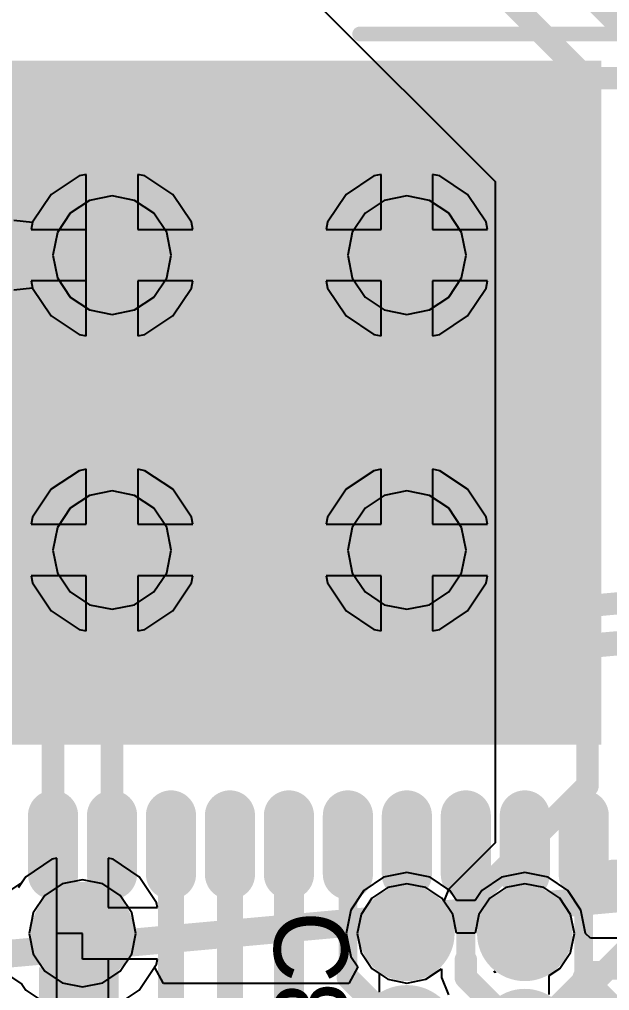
# Model space of a CAD drawing. Header units: millimetres. Extents: x 6 to 417, y 41 to 311.
# Drawn here: x 102.77 to 106.78, y 93.51 to 100.1 of the extents above; entities that cross this region are included whole.
import ezdxf

# ---------------------------------------------------------------- set-up
doc = ezdxf.new("R2010")
doc.units = ezdxf.units.MM
for name, color, linetype in [('BottomLayer', 5, 'Continuous'), ('BottomOverlay', 54, 'Continuous'), ('BottomPaste', 16, 'Continuous'), ('BottomSolder', 6, 'Continuous'), ('DrillDrawing', 1, 'Continuous'), ('KeepOutLayer', 6, 'Continuous'), ('Mechanical15', 56, 'Continuous'), ('Mechanical2', 216, 'Continuous'), ('Mechanical4', 56, 'Continuous'), ('MidLayer1', 16, 'Continuous'), ('MidLayer2', 76, 'Continuous'), ('MultiLayer', 9, 'Continuous'), ('TopLayer', 1, 'Continuous'), ('TopOverlay', 2, 'Continuous'), ('TopSolder', 216, 'Continuous')]:
    doc.layers.add(name, color=color, linetype=linetype)

msp = doc.modelspace()

# ---------------------------------------------------------------- linework, layer by layer
at = {"layer": 'BottomLayer'}
for points, const_width in [([(106.33772992, 99.35799279999999), (106.67972822, 99.69999109999999)], 0.1524), ([(106.67972822, 99.69999109999999), (108.02499096, 99.69999109999999)], 0.1524), ([(102.99998196, 94.09999468), (102.99998196, 95.29999228)], 0.1524), ([(103.39998116, 94.0999896), (103.39998116, 95.29999228)], 0.1524), ([(102.99998958, 94.29999681999999), (102.99998958, 94.69999602)], 0.1999996), ([(103.39998878, 94.29999681999999), (103.39998878, 94.69999602)], 0.1999996), ([(103.79998798, 94.29999681999999), (103.79998798, 94.69999602)], 0.1999996), ([(104.19998718, 94.29999681999999), (104.19998718, 94.69999602)], 0.1999996), ([(104.59998638, 94.29999681999999), (104.59998638, 94.69999602)], 0.1999996), ([(104.99998558, 94.29999681999999), (104.99998558, 94.69999602)], 0.1999996), ([(105.39998478, 94.29999681999999), (105.39998478, 94.69999602)], 0.1999996), ([(105.79998398, 94.29999681999999), (105.79998398, 94.69999602)], 0.1999996), ([(106.19998318, 94.29999681999999), (106.19998318, 94.69999602)], 0.1999996), ([(106.59998238, 94.29999681999999), (106.59998238, 94.69999602)], 0.1999996), ([(104.59997876, 94.09998705999999), (104.59997876, 94.49999896)], 0.2032), ([(104.99998558, 93.59999567999999), (104.99998558, 94.49999641999999)], 0.127), ([(105.39998478, 93.89998999999999), (105.39998478, 94.49999641999999)], 0.127), ([(105.79998398, 93.59999567999999), (105.79998398, 94.49999641999999)], 0.127), ([(106.19998318, 93.89999762), (106.19998318, 94.49999641999999)], 0.127), ([(106.59998238, 93.59999567999999), (106.59998238, 94.49999641999999)], 0.127), ([(103.79997528, 92.70000001999999), (103.79997528, 94.29999936)], 0.1778), ([(104.19997448, 92.70000001999999), (104.19997448, 94.29999936)], 0.1778), ([(104.59997876, 94.09998705999999), (104.59998384, 94.09998198)], 0.2032), ([(104.59998384, 92.79999473999999), (104.59998384, 94.09998198)], 0.2032), ([(102.99998196, 94.09999468), (103.1999841, 93.89999254)], 0.1524), ([(103.1999841, 93.89999254), (103.39998116, 94.0999896)], 0.1524), ([(103.1999841, 93.47499212), (103.1999841, 93.89999254)], 0.1999996), ([(104.99998558, 93.59999567999999), (105.39998224, 93.19999901999999)], 0.1524), ([(105.79998398, 93.59999567999999), (106.19998064, 93.19999901999999)], 0.1524), ([(106.59998238, 93.59999567999999), (106.99997904, 93.19999901999999)], 0.1524)]:
    msp.add_lwpolyline(points, dxfattribs=dict(at, const_width=const_width))
for points, const_width in [([(106.64162822, 99.69999109999999, 1), (106.71782822, 99.69999109999999, 1)], 0.07619999999999999), ([(106.64162822, 99.69999109999999, 1), (106.71782822, 99.69999109999999, 1)], 0.07619999999999999), ([(106.29962992, 99.35799279999999, 1), (106.37582992, 99.35799279999999, 1)], 0.07619999999999999), ([(103.24123878, 98.49999095999999, 1), (103.55873878, 98.49999095999999, 1)], 0.3175), ([(105.24123986, 98.49999095999999, 1), (105.55873986, 98.49999095999999, 1)], 0.3175), ([(103.24123878, 96.49998988, 1), (103.55873878, 96.49998988, 1)], 0.3175), ([(105.24123986, 96.49998988, 1), (105.55873986, 96.49998988, 1)], 0.3175), ([(102.96188196, 95.29999228, 1), (103.03808196, 95.29999228, 1)], 0.07619999999999999), ([(103.36188116, 95.29999228, 1), (103.43808116, 95.29999228, 1)], 0.07619999999999999), ([(102.94998968, 94.69999602, 1), (103.04998948, 94.69999602, 1)], 0.0999998), ([(103.34998888, 94.69999602, 1), (103.44998868, 94.69999602, 1)], 0.0999998), ([(103.74998808, 94.69999602, 1), (103.84998788, 94.69999602, 1)], 0.0999998), ([(104.14998728, 94.69999602, 1), (104.24998708, 94.69999602, 1)], 0.0999998), ([(104.54998648, 94.69999602, 1), (104.64998628, 94.69999602, 1)], 0.0999998), ([(104.94998568, 94.69999602, 1), (105.04998548, 94.69999602, 1)], 0.0999998), ([(105.34998488, 94.69999602, 1), (105.44998468, 94.69999602, 1)], 0.0999998), ([(105.74998408, 94.69999602, 1), (105.84998388, 94.69999602, 1)], 0.0999998), ([(106.14998328, 94.69999602, 1), (106.24998308, 94.69999602, 1)], 0.0999998), ([(106.54998248, 94.69999602, 1), (106.64998228, 94.69999602, 1)], 0.0999998), ([(104.54917876, 94.49999896, 1), (104.65077876, 94.49999896, 1)], 0.1016), ([(104.96823558, 94.49999641999999, 1), (105.03173558, 94.49999641999999, 1)], 0.0635), ([(105.36823478, 94.49999641999999, 1), (105.43173478, 94.49999641999999, 1)], 0.0635), ([(105.76823398, 94.49999641999999, 1), (105.83173398, 94.49999641999999, 1)], 0.0635), ([(106.16823318, 94.49999641999999, 1), (106.23173318, 94.49999641999999, 1)], 0.0635), ([(106.56823238, 94.49999641999999, 1), (106.63173238, 94.49999641999999, 1)], 0.0635), ([(102.94998968, 94.29999681999999, 1), (103.04998948, 94.29999681999999, 1)], 0.0999998), ([(103.34998888, 94.29999681999999, 1), (103.44998868, 94.29999681999999, 1)], 0.0999998), ([(103.74998808, 94.29999681999999, 1), (103.84998788, 94.29999681999999, 1)], 0.0999998), ([(103.75552528, 94.29999936, 1), (103.84442528, 94.29999936, 1)], 0.08889999999999999), ([(104.14998728, 94.29999681999999, 1), (104.24998708, 94.29999681999999, 1)], 0.0999998), ([(104.15552448, 94.29999936, 1), (104.24442448, 94.29999936, 1)], 0.08889999999999999), ([(104.54998648, 94.29999681999999, 1), (104.64998628, 94.29999681999999, 1)], 0.0999998), ([(104.94998568, 94.29999681999999, 1), (105.04998548, 94.29999681999999, 1)], 0.0999998), ([(105.34998488, 94.29999681999999, 1), (105.44998468, 94.29999681999999, 1)], 0.0999998), ([(105.74998408, 94.29999681999999, 1), (105.84998388, 94.29999681999999, 1)], 0.0999998), ([(106.14998328, 94.29999681999999, 1), (106.24998308, 94.29999681999999, 1)], 0.0999998), ([(106.54998248, 94.29999681999999, 1), (106.64998228, 94.29999681999999, 1)], 0.0999998), ([(104.54917876, 94.09998705999999, 1), (104.65077876, 94.09998705999999, 1)], 0.1016), ([(104.54917876, 94.09998705999999, 1), (104.65077876, 94.09998705999999, 1)], 0.1016), ([(104.54918384, 94.09998198, 1), (104.65078384, 94.09998198, 1)], 0.1016), ([(104.54918384, 94.09998198, 1), (104.65078384, 94.09998198, 1)], 0.1016), ([(103.0602841, 93.89999254, 1), (103.3396841, 93.89999254, 1)], 0.2794), ([(102.96188196, 94.09999468, 1), (103.03808196, 94.09999468, 1)], 0.07619999999999999), ([(102.96188196, 94.09999468, 1), (103.03808196, 94.09999468, 1)], 0.07619999999999999), ([(103.36188116, 94.0999896, 1), (103.43808116, 94.0999896, 1)], 0.07619999999999999), ([(103.36188116, 94.0999896, 1), (103.43808116, 94.0999896, 1)], 0.07619999999999999), ([(105.27297716, 93.89999254, 1), (105.52697716, 93.89999254, 1)], 0.254), ([(106.07298318, 93.89998999999999, 1), (106.32698318, 93.89998999999999, 1)], 0.254), ([(103.1499842, 93.89999254, 1), (103.249984, 93.89999254, 1)], 0.0999998), ([(103.1618841, 93.89999254, 1), (103.2380841, 93.89999254, 1)], 0.07619999999999999), ([(103.1618841, 93.89999254, 1), (103.2380841, 93.89999254, 1)], 0.07619999999999999), ([(105.36823478, 93.89998999999999, 1), (105.43173478, 93.89998999999999, 1)], 0.0635), ([(106.16823318, 93.89999762, 1), (106.23173318, 93.89999762, 1)], 0.0635), ([(104.96188558, 93.59999567999999, 1), (105.03808558, 93.59999567999999, 1)], 0.07619999999999999), ([(105.76188398, 93.59999567999999, 1), (105.83808398, 93.59999567999999, 1)], 0.07619999999999999), ([(106.56188238, 93.59999567999999, 1), (106.63808238, 93.59999567999999, 1)], 0.07619999999999999), ([(104.96823558, 93.59999567999999, 1), (105.03173558, 93.59999567999999, 1)], 0.0635), ([(105.76823398, 93.59999567999999, 1), (105.83173398, 93.59999567999999, 1)], 0.0635), ([(106.56823238, 93.59999567999999, 1), (106.63173238, 93.59999567999999, 1)], 0.0635), ([(103.1499842, 93.47499212, 1), (103.249984, 93.47499212, 1)], 0.0999998)]:
    msp.add_lwpolyline(points, format="xyb", close=True, dxfattribs=dict(at, const_width=const_width))
for points in [[(102.1499989, 99.74999862), (102.1499989, 95.24999745999999), (106.65000006, 99.74999862), (106.65000006, 95.24999745999999)], [(103.37498502, 93.59999314), (102.97498582, 93.59999314), (103.37498502, 92.99999434), (102.97498582, 92.99999434)]]:
    msp.add_solid(points, dxfattribs=at)
at = {"layer": 'BottomOverlay', "const_width": 0.1999996}
msp.add_lwpolyline([(106.79998198, 94.29999681999999), (107.59998292, 94.29999681999999)], dxfattribs=at)
at = {"layer": 'BottomOverlay', "const_width": 0.0999998}
msp.add_lwpolyline([(106.74998208, 94.29999681999999, 1), (106.84998188, 94.29999681999999, 1)], format="xyb", close=True, dxfattribs=at)
at = {"layer": 'BottomPaste'}
for points, const_width in [([(103.64998828, 98.49999095999999, 1), (103.14998928, 98.49999095999999, 1)], 0.499999), ([(105.64998936, 98.49999095999999, 1), (105.14999036, 98.49999095999999, 1)], 0.499999), ([(103.0249908, 98.49999095999999, 1), (103.27498776, 98.49999095999999, 1)], 0.2499995), ([(103.5249898, 98.49999095999999, 1), (103.77498676, 98.49999095999999, 1)], 0.2499995), ([(105.02499188, 98.49999095999999, 1), (105.27498884, 98.49999095999999, 1)], 0.2499995), ([(105.52499088, 98.49999095999999, 1), (105.77498784, 98.49999095999999, 1)], 0.2499995), ([(103.64998828, 96.49998988, 1), (103.14998928, 96.49998988, 1)], 0.499999), ([(105.64998936, 96.49998988, 1), (105.14999036, 96.49998988, 1)], 0.499999), ([(103.0249908, 96.49998988, 1), (103.27498776, 96.49998988, 1)], 0.2499995), ([(103.5249898, 96.49998988, 1), (103.77498676, 96.49998988, 1)], 0.2499995), ([(105.02499188, 96.49998988, 1), (105.27498884, 96.49998988, 1)], 0.2499995), ([(105.52499088, 96.49998988, 1), (105.77498784, 96.49998988, 1)], 0.2499995), ([(102.9749909, 94.69999602, 1), (103.02498826, 94.69999602, 1)], 0.0499999), ([(103.3749901, 94.69999602, 1), (103.42498746, 94.69999602, 1)], 0.0499999), ([(103.7749893, 94.69999602, 1), (103.82498666, 94.69999602, 1)], 0.0499999), ([(104.1749885, 94.69999602, 1), (104.22498586, 94.69999602, 1)], 0.0499999), ([(104.5749877, 94.69999602, 1), (104.62498506, 94.69999602, 1)], 0.0499999), ([(104.9749869, 94.69999602, 1), (105.02498426, 94.69999602, 1)], 0.0499999), ([(105.3749861, 94.69999602, 1), (105.42498346, 94.69999602, 1)], 0.0499999), ([(105.7749853, 94.69999602, 1), (105.82498266, 94.69999602, 1)], 0.0499999), ([(106.1749845, 94.69999602, 1), (106.22498186, 94.69999602, 1)], 0.0499999), ([(106.5749837, 94.69999602, 1), (106.62498106, 94.69999602, 1)], 0.0499999), ([(102.9749909, 94.29999681999999, 1), (103.02498826, 94.29999681999999, 1)], 0.0499999), ([(103.3749901, 94.29999681999999, 1), (103.42498746, 94.29999681999999, 1)], 0.0499999), ([(103.7749893, 94.29999681999999, 1), (103.82498666, 94.29999681999999, 1)], 0.0499999), ([(104.1749885, 94.29999681999999, 1), (104.22498586, 94.29999681999999, 1)], 0.0499999), ([(104.5749877, 94.29999681999999, 1), (104.62498506, 94.29999681999999, 1)], 0.0499999), ([(104.9749869, 94.29999681999999, 1), (105.02498426, 94.29999681999999, 1)], 0.0499999), ([(105.3749861, 94.29999681999999, 1), (105.42498346, 94.29999681999999, 1)], 0.0499999), ([(105.7749853, 94.29999681999999, 1), (105.82498266, 94.29999681999999, 1)], 0.0499999), ([(106.1749845, 94.29999681999999, 1), (106.22498186, 94.29999681999999, 1)], 0.0499999), ([(106.5749837, 94.29999681999999, 1), (106.62498106, 94.29999681999999, 1)], 0.0499999)]:
    msp.add_lwpolyline(points, format="xyb", close=True, dxfattribs=dict(at, const_width=const_width))
at = {"layer": 'BottomPaste', "const_width": 0.0999998}
for points in [[(102.99998958, 94.29999681999999), (102.99998958, 94.69999602)], [(103.39998878, 94.29999681999999), (103.39998878, 94.69999602)], [(103.79998798, 94.29999681999999), (103.79998798, 94.69999602)], [(104.19998718, 94.29999681999999), (104.19998718, 94.69999602)], [(104.59998638, 94.29999681999999), (104.59998638, 94.69999602)], [(104.99998558, 94.29999681999999), (104.99998558, 94.69999602)], [(105.39998478, 94.29999681999999), (105.39998478, 94.69999602)], [(105.79998398, 94.29999681999999), (105.79998398, 94.69999602)], [(106.19998318, 94.29999681999999), (106.19998318, 94.69999602)], [(106.59998238, 94.29999681999999), (106.59998238, 94.69999602)]]:
    msp.add_lwpolyline(points, dxfattribs=at)
at = {"layer": 'BottomPaste'}
for points in [[(102.1999988, 99.69999872), (102.1999988, 95.29999735999999), (106.60000016, 99.69999872), (106.60000016, 95.29999735999999)], [(103.32498512, 93.54999323999999), (103.02498572, 93.54999323999999), (103.32498512, 93.04999423999999), (103.02498572, 93.04999423999999)]]:
    msp.add_solid(points, dxfattribs=at)
at = {"layer": 'BottomSolder'}
for points, const_width in [([(103.20624012, 98.49999095999999, 1), (103.59373744, 98.49999095999999, 1)], 0.38749986), ([(105.2062412, 98.49999095999999, 1), (105.59373852, 98.49999095999999, 1)], 0.38749986), ([(103.20624012, 96.49998988, 1), (103.59373744, 96.49998988, 1)], 0.38749986), ([(105.2062412, 96.49998988, 1), (105.59373852, 96.49998988, 1)], 0.38749986), ([(102.91499102, 94.69999602, 1), (103.08498814, 94.69999602, 1)], 0.16999966), ([(103.31499022, 94.69999602, 1), (103.48498734, 94.69999602, 1)], 0.16999966), ([(103.71498942, 94.69999602, 1), (103.88498654, 94.69999602, 1)], 0.16999966), ([(104.11498862, 94.69999602, 1), (104.28498574, 94.69999602, 1)], 0.16999966), ([(104.51498782, 94.69999602, 1), (104.68498494, 94.69999602, 1)], 0.16999966), ([(104.91498702, 94.69999602, 1), (105.08498414, 94.69999602, 1)], 0.16999966), ([(105.31498622, 94.69999602, 1), (105.48498334, 94.69999602, 1)], 0.16999966), ([(105.71498542, 94.69999602, 1), (105.88498254, 94.69999602, 1)], 0.16999966), ([(106.11498462, 94.69999602, 1), (106.28498174, 94.69999602, 1)], 0.16999966), ([(106.51498382, 94.69999602, 1), (106.68498094, 94.69999602, 1)], 0.16999966), ([(102.91499102, 94.29999681999999, 1), (103.08498814, 94.29999681999999, 1)], 0.16999966), ([(103.31499022, 94.29999681999999, 1), (103.48498734, 94.29999681999999, 1)], 0.16999966), ([(103.71498942, 94.29999681999999, 1), (103.88498654, 94.29999681999999, 1)], 0.16999966), ([(104.11498862, 94.29999681999999, 1), (104.28498574, 94.29999681999999, 1)], 0.16999966), ([(104.51498782, 94.29999681999999, 1), (104.68498494, 94.29999681999999, 1)], 0.16999966), ([(104.91498702, 94.29999681999999, 1), (105.08498414, 94.29999681999999, 1)], 0.16999966), ([(105.31498622, 94.29999681999999, 1), (105.48498334, 94.29999681999999, 1)], 0.16999966), ([(105.71498542, 94.29999681999999, 1), (105.88498254, 94.29999681999999, 1)], 0.16999966), ([(106.11498462, 94.29999681999999, 1), (106.28498174, 94.29999681999999, 1)], 0.16999966), ([(106.51498382, 94.29999681999999, 1), (106.68498094, 94.29999681999999, 1)], 0.16999966), ([(103.02528544, 93.89999254, 1), (103.37468276, 93.89999254, 1)], 0.34939986), ([(105.2379785, 93.89999254, 1), (105.56197582, 93.89999254, 1)], 0.32399986), ([(106.03798452, 93.89998999999999, 1), (106.36198184, 93.89998999999999, 1)], 0.32399986), ([(105.22528358, 93.19999901999999, 1), (105.5746809, 93.19999901999999, 1)], 0.34939986), ([(106.03798198, 93.19999901999999, 1), (106.3619793, 93.19999901999999, 1)], 0.32399986), ([(106.83798038, 93.19999901999999, 1), (107.1619777, 93.19999901999999, 1)], 0.32399986)]:
    msp.add_lwpolyline(points, format="xyb", close=True, dxfattribs=dict(at, const_width=const_width))
at = {"layer": 'BottomSolder', "const_width": 0.33999932}
for points in [[(102.99998958, 94.29999681999999), (102.99998958, 94.69999602)], [(103.39998878, 94.29999681999999), (103.39998878, 94.69999602)], [(103.79998798, 94.29999681999999), (103.79998798, 94.69999602)], [(104.19998718, 94.29999681999999), (104.19998718, 94.69999602)], [(104.59998638, 94.29999681999999), (104.59998638, 94.69999602)], [(104.99998558, 94.29999681999999), (104.99998558, 94.69999602)], [(105.39998478, 94.29999681999999), (105.39998478, 94.69999602)], [(105.79998398, 94.29999681999999), (105.79998398, 94.69999602)], [(106.19998318, 94.29999681999999), (106.19998318, 94.69999602)], [(106.59998238, 94.29999681999999), (106.59998238, 94.69999602)]]:
    msp.add_lwpolyline(points, dxfattribs=at)
at = {"layer": 'BottomSolder'}
for points in [[(102.07999904, 99.81999848), (102.07999904, 95.1799976), (106.71999992, 99.81999848), (106.71999992, 95.1799976)], [(103.44498488, 93.66999299999999), (102.90498596, 93.66999299999999), (103.44498488, 92.92999447999999), (102.90498596, 92.92999447999999)]]:
    msp.add_solid(points, dxfattribs=at)
at = {"layer": 'DrillDrawing', "const_width": 0.0999998}
for points in [[(119.98573666, 98.99999758, -39.99635117031188), (119.98573666, 101.00000374)], [(119.98186824, 99.00000012, -39.98872022724051), (119.98186824, 101.0000012)]]:
    msp.add_lwpolyline(points, format="xyb", dxfattribs=at)
at = {"layer": 'DrillDrawing', "const_width": 0.1524}
for points in [[(103.1237841, 93.89999254, 1), (103.2761841, 93.89999254, 1)], [(105.32377716, 93.89999254, 1), (105.47617716, 93.89999254, 1)], [(106.12378318, 93.89998999999999, 1), (106.27618318, 93.89998999999999, 1)]]:
    msp.add_lwpolyline(points, format="xyb", close=True, dxfattribs=at)
at = {"layer": 'KeepOutLayer', "const_width": 0.0999998}
msp.add_lwpolyline([(119.98573666, 98.99999758, -39.99635117031188), (119.98573666, 101.00000374)], format="xyb", dxfattribs=at)
at = {"layer": 'Mechanical15', "const_width": 0.0999998}
for points in [[(104.39998932, 96.99999142), (104.39998932, 97.99998941999999)], [(103.89999032, 97.49999041999999), (104.89998832, 97.49999041999999)]]:
    msp.add_lwpolyline(points, dxfattribs=at)
at = {"layer": 'Mechanical15', "const_width": 0.0499999}
for points in [[(104.37499064, 97.99998941999999, 1), (104.424988, 97.99998941999999, 1)], [(103.87499164, 97.49999041999999, 1), (103.924989, 97.49999041999999, 1)], [(104.87498964, 97.49999041999999, 1), (104.924987, 97.49999041999999, 1)], [(104.37499064, 96.99999142, 1), (104.424988, 96.99999142, 1)]]:
    msp.add_lwpolyline(points, format="xyb", close=True, dxfattribs=at)
at = {"layer": 'Mechanical2', "const_width": 0.0999998}
msp.add_lwpolyline([(105.0800032, 100.00000066), (122.54687708, 100.00000066)], dxfattribs=at)
at = {"layer": 'Mechanical2', "const_width": 0.0499999}
msp.add_lwpolyline([(105.05500452, 100.00000066, 1), (105.10500188, 100.00000066, 1)], format="xyb", close=True, dxfattribs=at)
at = {"layer": 'Mechanical4', "const_width": 0.0999998}
for points in [[(92.93858476, 94.83676994), (107.8756669, 96.2092945)], [(92.76026406, 94.62308736), (108.09729206, 96.01508609999999)], [(92.70178055999999, 94.55292748), (108.1674494, 95.95660514)], [(91.74377638, 92.81189463999999), (109.39396714, 94.41383708)], [(91.69751536, 92.71918717999999), (109.46839422, 94.3320821)]]:
    msp.add_lwpolyline(points, dxfattribs=at)
at = {"layer": 'MidLayer1'}
for p, q in [((103.17699964, 99.03833125999999), (102.98796014, 98.9120196)), ((103.2249904, 99.04787658), (103.17699964, 99.03833125999999)), ((103.2249904, 98.67498934), (103.2249904, 99.04787658)), ((103.62297792, 99.03833125999999), (103.57498716, 99.04787658)), ((103.57498716, 99.04787658), (103.57498716, 98.67498934)), ((103.81201742, 98.9120196), (103.62297792, 99.03833125999999)), ((105.17700072, 99.03833125999999), (104.98796122, 98.9120196)), ((105.22499148, 99.04787658), (105.17700072, 99.03833125999999)), ((105.22499148, 98.67498934), (105.22499148, 99.04787658)), ((105.622979, 99.03833125999999), (105.57498824, 99.04787658)), ((105.57498824, 99.04787658), (105.57498824, 98.67498934)), ((105.8120185, 98.9120196), (105.622979, 99.03833125999999)), ((102.98796014, 98.9120196), (102.86164848, 98.7229801)), ((103.93832908, 98.7229801), (103.81201742, 98.9120196)), ((104.98796122, 98.9120196), (104.86164956, 98.7229801)), ((105.93833016, 98.7229801), (105.8120185, 98.9120196)), ((102.86164848, 98.7229801), (102.85210316, 98.67498934)), ((102.85210316, 98.67498934), (103.2249904, 98.67498934)), ((103.57498716, 98.67498934), (103.9478744, 98.67498934)), ((103.9478744, 98.67498934), (103.93832908, 98.7229801)), ((104.86164956, 98.7229801), (104.85210424, 98.67498934)), ((104.85210424, 98.67498934), (105.22499148, 98.67498934)), ((105.57498824, 98.67498934), (105.94787548, 98.67498934)), ((105.94787548, 98.67498934), (105.93833016, 98.7229801)), ((103.2249904, 98.32499258), (102.85210316, 98.32499258)), ((102.85210316, 98.32499258), (102.86164848, 98.27700182)), ((102.86164848, 98.27700182), (102.98796014, 98.08796231999999)), ((103.2249904, 97.95210533999999), (103.2249904, 98.32499258)), ((103.9478744, 98.32499258), (103.57498716, 98.32499258)), ((103.57498716, 98.32499258), (103.57498716, 97.95210533999999)), ((103.81201742, 98.08796231999999), (103.93832908, 98.27700182)), ((103.93832908, 98.27700182), (103.9478744, 98.32499258)), ((105.22499148, 98.32499258), (104.85210424, 98.32499258)), ((104.85210424, 98.32499258), (104.86164956, 98.27700182)), ((104.86164956, 98.27700182), (104.98796122, 98.08796231999999)), ((105.22499148, 97.95210533999999), (105.22499148, 98.32499258)), ((105.94787548, 98.32499258), (105.57498824, 98.32499258)), ((105.57498824, 98.32499258), (105.57498824, 97.95210533999999)), ((105.8120185, 98.08796231999999), (105.93833016, 98.27700182)), ((105.93833016, 98.27700182), (105.94787548, 98.32499258)), ((102.98796014, 98.08796231999999), (103.17699964, 97.96165065999999)), ((103.62297792, 97.96165065999999), (103.81201742, 98.08796231999999)), ((104.98796122, 98.08796231999999), (105.17700072, 97.96165065999999)), ((105.622979, 97.96165065999999), (105.8120185, 98.08796231999999)), ((103.17699964, 97.96165065999999), (103.2249904, 97.95210533999999)), ((103.57498716, 97.95210533999999), (103.62297792, 97.96165065999999)), ((105.17700072, 97.96165065999999), (105.22499148, 97.95210533999999)), ((105.57498824, 97.95210533999999), (105.622979, 97.96165065999999)), ((103.17699964, 97.03833017999999), (102.98796014, 96.91201851999999)), ((103.2249904, 97.04787549999999), (103.17699964, 97.03833017999999)), ((103.2249904, 96.67498825999999), (103.2249904, 97.04787549999999)), ((103.62297792, 97.03833017999999), (103.57498716, 97.04787549999999)), ((103.57498716, 97.04787549999999), (103.57498716, 96.67498825999999)), ((103.81201742, 96.91201851999999), (103.62297792, 97.03833017999999)), ((105.17700072, 97.03833017999999), (104.98796122, 96.91201851999999)), ((105.22499148, 97.04787549999999), (105.17700072, 97.03833017999999)), ((105.22499148, 96.67498825999999), (105.22499148, 97.04787549999999)), ((105.622979, 97.03833017999999), (105.57498824, 97.04787549999999)), ((105.57498824, 97.04787549999999), (105.57498824, 96.67498825999999)), ((105.8120185, 96.91201851999999), (105.622979, 97.03833017999999)), ((102.98796014, 96.91201851999999), (102.86164848, 96.72297902)), ((103.93832908, 96.72297902), (103.81201742, 96.91201851999999)), ((104.98796122, 96.91201851999999), (104.86164956, 96.72297902)), ((105.93833016, 96.72297902), (105.8120185, 96.91201851999999)), ((102.86164848, 96.72297902), (102.85210316, 96.67498825999999)), ((103.9478744, 96.67498825999999), (103.93832908, 96.72297902)), ((104.86164956, 96.72297902), (104.85210424, 96.67498825999999)), ((105.94787548, 96.67498825999999), (105.93833016, 96.72297902)), ((102.85210316, 96.67498825999999), (103.2249904, 96.67498825999999)), ((103.57498716, 96.67498825999999), (103.9478744, 96.67498825999999)), ((104.85210424, 96.67498825999999), (105.22499148, 96.67498825999999)), ((105.57498824, 96.67498825999999), (105.94787548, 96.67498825999999)), ((103.2249904, 96.3249915), (102.85210316, 96.3249915)), ((102.85210316, 96.3249915), (102.86164848, 96.27700073999999)), ((103.2249904, 95.95210426), (103.2249904, 96.3249915)), ((103.9478744, 96.3249915), (103.57498716, 96.3249915)), ((103.57498716, 96.3249915), (103.57498716, 95.95210426)), ((103.93832908, 96.27700073999999), (103.9478744, 96.3249915)), ((105.22499148, 96.3249915), (104.85210424, 96.3249915)), ((104.85210424, 96.3249915), (104.86164956, 96.27700073999999)), ((105.22499148, 95.95210426), (105.22499148, 96.3249915)), ((105.94787548, 96.3249915), (105.57498824, 96.3249915)), ((105.57498824, 96.3249915), (105.57498824, 95.95210426)), ((105.93833016, 96.27700073999999), (105.94787548, 96.3249915)), ((102.86164848, 96.27700073999999), (102.98796014, 96.08796124)), ((103.81201742, 96.08796124), (103.93832908, 96.27700073999999)), ((104.86164956, 96.27700073999999), (104.98796122, 96.08796124)), ((105.8120185, 96.08796124), (105.93833016, 96.27700073999999)), ((102.98796014, 96.08796124), (103.17699964, 95.96164958)), ((103.62297792, 95.96164958), (103.81201742, 96.08796124)), ((104.98796122, 96.08796124), (105.17700072, 95.96164958)), ((105.622979, 95.96164958), (105.8120185, 96.08796124)), ((103.17699964, 95.96164958), (103.2249904, 95.95210426)), ((103.57498716, 95.95210426), (103.62297792, 95.96164958)), ((105.17700072, 95.96164958), (105.22499148, 95.95210426)), ((105.57498824, 95.95210426), (105.622979, 95.96164958)), ((102.99186158, 94.40244518), (102.81542556, 94.28455108)), ((103.02498572, 94.40903394), (102.99186158, 94.40244518)), ((103.02498572, 93.89999254), (103.02498572, 94.40903394)), ((103.40810662, 94.40244518), (103.37498248, 94.40903394)), ((103.37498248, 94.40903394), (103.37498248, 94.07499091999999)), ((103.58454264, 94.28455108), (103.40810662, 94.40244518)), ((102.81542556, 94.28455108), (102.7889867, 94.24498296)), ((103.70243674, 94.10811505999999), (103.58454264, 94.28455108)), ((102.7889867, 94.24498296), (102.65635552, 94.15636744)), ((105.2711382, 94.21103332), (105.16191566, 94.13805404)), ((105.39997716, 94.23666191999999), (105.2711382, 94.21103332)), ((105.52881612, 94.21103332), (105.39997716, 94.23666191999999)), ((105.63803866, 94.13805404), (105.52881612, 94.21103332)), ((106.07114422, 94.21103078), (105.96192168, 94.13805149999999)), ((106.19998318, 94.23665937999999), (106.07114422, 94.21103078)), ((106.32882214, 94.21103078), (106.19998318, 94.23665937999999)), ((106.43804468, 94.13805149999999), (106.32882214, 94.21103078)), ((105.16191566, 94.13805404), (105.08893638, 94.0288315)), ((105.71101794, 94.0288315), (105.63803866, 94.13805404)), ((105.96192168, 94.13805149999999), (105.8889424, 94.02882896)), ((106.51102396, 94.02882896), (106.43804468, 94.13805149999999)), ((103.37498248, 94.07499091999999), (103.7090255, 94.07499091999999)), ((103.7090255, 94.07499091999999), (103.70243674, 94.10811505999999)), ((105.08893638, 94.0288315), (105.06330778, 93.89999254)), ((105.7364789, 93.90083073999999), (105.71101794, 94.0288315)), ((105.8889424, 94.02882896), (105.86348144, 93.90083073999999)), ((106.53665256, 93.89998999999999), (106.51102396, 94.02882896)), ((103.02498572, 93.39095114), (103.02498572, 93.89999254)), ((105.06330778, 93.89999254), (105.08893638, 93.77115357999999)), ((105.86348144, 93.90083073999999), (105.7364789, 93.90083073999999)), ((106.51102396, 93.77115103999999), (106.53665256, 93.89998999999999)), ((105.08893638, 93.77115357999999), (105.16191566, 93.66193104)), ((106.43804468, 93.66192849999999), (106.51102396, 93.77115103999999)), ((103.7090255, 93.72499416), (103.37498248, 93.72499416)), ((103.37498248, 93.72499416), (103.37498248, 93.39095114)), ((103.58454264, 93.515434), (103.70243674, 93.69187002)), ((103.70243674, 93.69187002), (103.7090255, 93.72499416)), ((102.65635552, 93.64361763999999), (102.7889867, 93.55500212)), ((105.16191566, 93.66193104), (105.21154726, 93.62876879999999)), ((105.21154726, 93.62876879999999), (105.21154726, 93.50176626)), ((106.36555816, 93.61349324), (106.43804468, 93.66192849999999)), ((106.36555816, 93.48649324), (106.36555816, 93.61349324)), ((102.7889867, 93.55500212), (102.81542556, 93.515434)), ((102.81542556, 93.515434), (102.99186158, 93.3975399)), ((103.40810662, 93.3975399), (103.58454264, 93.515434))]:
    msp.add_line(p, q, dxfattribs=at)
for points, const_width in [([(103.24123878, 98.49999095999999, 1), (103.55873878, 98.49999095999999, 1)], 0.3175), ([(105.24123986, 98.49999095999999, 1), (105.55873986, 98.49999095999999, 1)], 0.3175), ([(103.24123878, 96.49998988, 1), (103.55873878, 96.49998988, 1)], 0.3175), ([(105.24123986, 96.49998988, 1), (105.55873986, 96.49998988, 1)], 0.3175), ([(103.0602841, 93.89999254, 1), (103.3396841, 93.89999254, 1)], 0.2794), ([(105.27297716, 93.89999254, 1), (105.52697716, 93.89999254, 1)], 0.254), ([(106.07298318, 93.89998999999999, 1), (106.32698318, 93.89998999999999, 1)], 0.254)]:
    msp.add_lwpolyline(points, format="xyb", close=True, dxfattribs=dict(at, const_width=const_width))
at = {"layer": 'MidLayer2'}
for p, q in [((104.49999928, 100.49999966), (105.99999882, 99.00000012)), ((105.99999882, 99.00000012), (105.99999882, 94.51339746)), ((103.24637466, 98.87084874), (103.11614632, 98.78383342)), ((103.39998878, 98.90140493999999), (103.24637466, 98.87084874)), ((103.5536029, 98.87084874), (103.39998878, 98.90140493999999)), ((103.68383124, 98.78383342), (103.5536029, 98.87084874)), ((105.24637574, 98.87084874), (105.1161474, 98.78383342)), ((105.39998986, 98.90140493999999), (105.24637574, 98.87084874)), ((105.55360398, 98.87084874), (105.39998986, 98.90140493999999)), ((105.68383232, 98.78383342), (105.55360398, 98.87084874)), ((103.11614632, 98.78383342), (103.029131, 98.65360507999999)), ((103.77084656, 98.65360507999999), (103.68383124, 98.78383342)), ((105.1161474, 98.78383342), (105.02913208, 98.65360507999999)), ((105.77084764, 98.65360507999999), (105.68383232, 98.78383342)), ((103.029131, 98.65360507999999), (102.9985748, 98.49999095999999)), ((103.80140276, 98.49999095999999), (103.77084656, 98.65360507999999)), ((105.02913208, 98.65360507999999), (104.99857588, 98.49999095999999)), ((105.80140384, 98.49999095999999), (105.77084764, 98.65360507999999)), ((102.9985748, 98.49999095999999), (103.029131, 98.34637683999999)), ((103.77084656, 98.34637683999999), (103.80140276, 98.49999095999999)), ((104.99857588, 98.49999095999999), (105.02913208, 98.34637683999999)), ((105.77084764, 98.34637683999999), (105.80140384, 98.49999095999999)), ((103.029131, 98.34637683999999), (103.11614632, 98.21614849999999)), ((103.68383124, 98.21614849999999), (103.77084656, 98.34637683999999)), ((105.02913208, 98.34637683999999), (105.1161474, 98.21614849999999)), ((105.68383232, 98.21614849999999), (105.77084764, 98.34637683999999)), ((103.11614632, 98.21614849999999), (103.24637466, 98.12913318)), ((103.5536029, 98.12913318), (103.68383124, 98.21614849999999)), ((105.1161474, 98.21614849999999), (105.24637574, 98.12913318)), ((105.55360398, 98.12913318), (105.68383232, 98.21614849999999)), ((103.24637466, 98.12913318), (103.39998878, 98.09857697999999)), ((103.39998878, 98.09857697999999), (103.5536029, 98.12913318)), ((105.24637574, 98.12913318), (105.39998986, 98.09857697999999)), ((105.39998986, 98.09857697999999), (105.55360398, 98.12913318)), ((103.39998878, 96.90140385999999), (103.24637466, 96.87084766)), ((103.5536029, 96.87084766), (103.39998878, 96.90140385999999)), ((105.39998986, 96.90140385999999), (105.24637574, 96.87084766)), ((105.55360398, 96.87084766), (105.39998986, 96.90140385999999)), ((103.24637466, 96.87084766), (103.11614632, 96.78383233999999)), ((103.68383124, 96.78383233999999), (103.5536029, 96.87084766)), ((105.24637574, 96.87084766), (105.1161474, 96.78383233999999)), ((105.68383232, 96.78383233999999), (105.55360398, 96.87084766)), ((103.11614632, 96.78383233999999), (103.029131, 96.653604)), ((103.77084656, 96.653604), (103.68383124, 96.78383233999999)), ((105.1161474, 96.78383233999999), (105.02913208, 96.653604)), ((105.77084764, 96.653604), (105.68383232, 96.78383233999999)), ((103.029131, 96.653604), (102.9985748, 96.49998988)), ((103.80140276, 96.49998988), (103.77084656, 96.653604)), ((105.02913208, 96.653604), (104.99857588, 96.49998988)), ((105.80140384, 96.49998988), (105.77084764, 96.653604)), ((102.9985748, 96.49998988), (103.029131, 96.34637576)), ((103.77084656, 96.34637576), (103.80140276, 96.49998988)), ((104.99857588, 96.49998988), (105.02913208, 96.34637576)), ((105.77084764, 96.34637576), (105.80140384, 96.49998988)), ((103.029131, 96.34637576), (103.11614632, 96.21614742)), ((103.68383124, 96.21614742), (103.77084656, 96.34637576)), ((105.02913208, 96.34637576), (105.1161474, 96.21614742)), ((105.68383232, 96.21614742), (105.77084764, 96.34637576)), ((103.11614632, 96.21614742), (103.24637466, 96.12913209999999)), ((103.5536029, 96.12913209999999), (103.68383124, 96.21614742)), ((105.1161474, 96.21614742), (105.24637574, 96.12913209999999)), ((105.55360398, 96.12913209999999), (105.68383232, 96.21614742)), ((103.24637466, 96.12913209999999), (103.39998878, 96.0985759)), ((103.39998878, 96.0985759), (103.5536029, 96.12913209999999)), ((105.24637574, 96.12913209999999), (105.39998986, 96.0985759)), ((105.39998986, 96.0985759), (105.55360398, 96.12913209999999)), ((105.99999882, 94.51339746), (105.68333956, 94.1967382)), ((103.1999841, 94.26255975999999), (103.0612366, 94.23496012)), ((103.3387316, 94.23496012), (103.1999841, 94.26255975999999)), ((103.0612366, 94.23496012), (102.9436092, 94.15636744)), ((103.456359, 94.15636744), (103.3387316, 94.23496012)), ((105.2711382, 94.21103332), (105.16191566, 94.13805404)), ((105.39997716, 94.23666191999999), (105.2711382, 94.21103332)), ((105.52881612, 94.21103332), (105.39997716, 94.23666191999999)), ((105.63803866, 94.13805404), (105.52881612, 94.21103332)), ((105.68333956, 94.1967382), (105.65099774, 94.11865859999999)), ((102.9436092, 94.15636744), (102.86501652, 94.03874004)), ((103.53495168, 94.03874004), (103.456359, 94.15636744)), ((105.16191566, 94.13805404), (105.08893638, 94.0288315)), ((105.65099774, 94.11865859999999), (105.63803866, 94.13805404)), ((102.86501652, 94.03874004), (102.83741688, 93.89999254)), ((103.56255132, 93.89999254), (103.53495168, 94.03874004)), ((105.08893638, 94.0288315), (105.06330778, 93.89999254)), ((102.83741688, 93.89999254), (102.86501652, 93.76124503999999)), ((103.53495168, 93.76124503999999), (103.56255132, 93.89999254)), ((105.06330778, 93.89999254), (105.08893638, 93.77115357999999)), ((102.86501652, 93.76124503999999), (102.9436092, 93.64361763999999)), ((103.456359, 93.64361763999999), (103.53495168, 93.76124503999999)), ((105.08893638, 93.77115357999999), (105.16191566, 93.66193104)), ((102.9436092, 93.64361763999999), (103.0612366, 93.56502495999999)), ((103.3387316, 93.56502495999999), (103.456359, 93.64361763999999)), ((105.16191566, 93.66193104), (105.2711382, 93.58895176)), ((105.52881612, 93.58895176), (105.63502114, 93.65991428)), ((105.63502114, 93.65991428), (105.63502114, 93.60000076)), ((105.63502114, 93.60000076), (105.68333702, 93.48335888)), ((105.99029094, 93.64297248), (105.99999882, 93.63648531999999)), ((105.99999882, 93.63326459999999), (105.99029094, 93.64297248)), ((105.99999882, 93.63648531999999), (105.99999882, 93.63326459999999)), ((103.0612366, 93.56502495999999), (103.1999841, 93.53742532)), ((103.1999841, 93.53742532), (103.3387316, 93.56502495999999)), ((105.2711382, 93.58895176), (105.39997716, 93.56332316)), ((105.39997716, 93.56332316), (105.52881612, 93.58895176))]:
    msp.add_line(p, q, dxfattribs=at)
for points, const_width in [([(105.7999916, 101.0999883), (106.99999936, 99.89998054)], 0.1524), ([(105.39998224, 100.9198896), (106.62498106, 99.69489078)], 0.1524), ([(106.62498106, 94.89997276), (106.62498106, 99.69489078)], 0.1524), ([(105.79998144, 94.08009632), (106.61985788, 94.89997276)], 0.1524), ([(106.61985788, 94.89997276), (106.62498106, 94.89997276)], 0.1524), ([(105.79999922, 93.72500686), (105.79999922, 94.07499091999999)], 0.127), ([(106.6024792, 93.50247999999999), (106.99999936, 93.90000015999999)], 0.1524), ([(105.7999789, 93.60000076), (105.7999789, 93.71988621999999)], 0.1524), ([(105.7999789, 93.60000076), (106.19998064, 93.19999901999999)], 0.1524), ([(106.6024792, 92.90247866), (106.6024792, 93.50247999999999)], 0.127)]:
    msp.add_lwpolyline(points, dxfattribs=dict(at, const_width=const_width))
for points, const_width in [([(106.58688106, 99.69489078, 1), (106.66308106, 99.69489078, 1)], 0.07619999999999999), ([(106.58688106, 99.69489078, 1), (106.66308106, 99.69489078, 1)], 0.07619999999999999), ([(103.24123878, 98.49999095999999, 1), (103.55873878, 98.49999095999999, 1)], 0.3175), ([(105.24123986, 98.49999095999999, 1), (105.55873986, 98.49999095999999, 1)], 0.3175), ([(103.24123878, 96.49998988, 1), (103.55873878, 96.49998988, 1)], 0.3175), ([(105.24123986, 96.49998988, 1), (105.55873986, 96.49998988, 1)], 0.3175), ([(106.58175788, 94.89997276, 1), (106.65795788, 94.89997276, 1)], 0.07619999999999999), ([(106.58175788, 94.89997276, 1), (106.65795788, 94.89997276, 1)], 0.07619999999999999), ([(106.58688106, 94.89997276, 1), (106.66308106, 94.89997276, 1)], 0.07619999999999999), ([(106.58688106, 94.89997276, 1), (106.66308106, 94.89997276, 1)], 0.07619999999999999), ([(103.0602841, 93.89999254, 1), (103.3396841, 93.89999254, 1)], 0.2794), ([(105.27297716, 93.89999254, 1), (105.52697716, 93.89999254, 1)], 0.254), ([(105.76188144, 94.08009632, 1), (105.83808144, 94.08009632, 1)], 0.07619999999999999), ([(105.76824922, 94.07499091999999, 1), (105.83174922, 94.07499091999999, 1)], 0.0635), ([(106.07298318, 93.89998999999999, 1), (106.32698318, 93.89998999999999, 1)], 0.254), ([(105.7618789, 93.71988621999999, 1), (105.8380789, 93.71988621999999, 1)], 0.07619999999999999), ([(105.76824922, 93.72500686, 1), (105.83174922, 93.72500686, 1)], 0.0635), ([(105.7618789, 93.60000076, 1), (105.8380789, 93.60000076, 1)], 0.07619999999999999), ([(105.7618789, 93.60000076, 1), (105.8380789, 93.60000076, 1)], 0.07619999999999999), ([(106.5643792, 93.50247999999999, 1), (106.6405792, 93.50247999999999, 1)], 0.07619999999999999), ([(106.5707292, 93.50247999999999, 1), (106.6342292, 93.50247999999999, 1)], 0.0635)]:
    msp.add_lwpolyline(points, format="xyb", close=True, dxfattribs=dict(at, const_width=const_width))
at = {"layer": 'MultiLayer'}
for points, const_width in [([(103.24123878, 98.49999095999999, 1), (103.55873878, 98.49999095999999, 1)], 0.3175), ([(105.24123986, 98.49999095999999, 1), (105.55873986, 98.49999095999999, 1)], 0.3175), ([(103.24123878, 96.49998988, 1), (103.55873878, 96.49998988, 1)], 0.3175), ([(105.24123986, 96.49998988, 1), (105.55873986, 96.49998988, 1)], 0.3175), ([(103.0602841, 93.89999254, 1), (103.3396841, 93.89999254, 1)], 0.2794), ([(105.27297716, 93.89999254, 1), (105.52697716, 93.89999254, 1)], 0.254), ([(106.07298318, 93.89998999999999, 1), (106.32698318, 93.89998999999999, 1)], 0.254)]:
    msp.add_lwpolyline(points, format="xyb", close=True, dxfattribs=dict(at, const_width=const_width))
at = {"layer": 'TopLayer'}
for p, q in [((103.17699964, 99.03833125999999), (102.98796014, 98.9120196)), ((103.2249904, 99.04787658), (103.17699964, 99.03833125999999)), ((103.2249904, 98.49999095999999), (103.2249904, 99.04787658)), ((103.62297792, 99.03833125999999), (103.57498716, 99.04787658)), ((103.57498716, 99.04787658), (103.57498716, 98.67498934)), ((103.81201742, 98.9120196), (103.62297792, 99.03833125999999)), ((105.17700072, 99.03833125999999), (104.98796122, 98.9120196)), ((105.22499148, 99.04787658), (105.17700072, 99.03833125999999)), ((105.22499148, 98.67498934), (105.22499148, 99.04787658)), ((105.622979, 99.03833125999999), (105.57498824, 99.04787658)), ((105.57498824, 99.04787658), (105.57498824, 98.67498934)), ((105.8120185, 98.9120196), (105.622979, 99.03833125999999)), ((102.98796014, 98.9120196), (102.86164848, 98.7229801)), ((103.93832908, 98.7229801), (103.81201742, 98.9120196)), ((104.98796122, 98.9120196), (104.86164956, 98.7229801)), ((105.93833016, 98.7229801), (105.8120185, 98.9120196)), ((102.86149608, 98.72221809999999), (102.73510822, 98.73466664)), ((102.86164848, 98.7229801), (102.86149608, 98.72221809999999)), ((103.57498716, 98.67498934), (103.9478744, 98.67498934)), ((103.9478744, 98.67498934), (103.93832908, 98.7229801)), ((104.86164956, 98.7229801), (104.85210424, 98.67498934)), ((104.85210424, 98.67498934), (105.22499148, 98.67498934)), ((105.57498824, 98.67498934), (105.94787548, 98.67498934)), ((105.94787548, 98.67498934), (105.93833016, 98.7229801)), ((103.2249904, 97.95210533999999), (103.2249904, 98.49999095999999)), ((102.73510822, 98.26531528), (102.86149608, 98.27776381999999)), ((102.86149608, 98.27776381999999), (102.86164848, 98.27700182)), ((102.86164848, 98.27700182), (102.98796014, 98.08796231999999)), ((103.9478744, 98.32499258), (103.57498716, 98.32499258)), ((103.57498716, 98.32499258), (103.57498716, 97.95210533999999)), ((103.81201742, 98.08796231999999), (103.93832908, 98.27700182)), ((103.93832908, 98.27700182), (103.9478744, 98.32499258)), ((105.22499148, 98.32499258), (104.85210424, 98.32499258)), ((104.85210424, 98.32499258), (104.86164956, 98.27700182)), ((104.86164956, 98.27700182), (104.98796122, 98.08796231999999)), ((105.22499148, 97.95210533999999), (105.22499148, 98.32499258)), ((105.94787548, 98.32499258), (105.57498824, 98.32499258)), ((105.57498824, 98.32499258), (105.57498824, 97.95210533999999)), ((105.8120185, 98.08796231999999), (105.93833016, 98.27700182)), ((105.93833016, 98.27700182), (105.94787548, 98.32499258)), ((102.98796014, 98.08796231999999), (103.17699964, 97.96165065999999)), ((103.62297792, 97.96165065999999), (103.81201742, 98.08796231999999)), ((104.98796122, 98.08796231999999), (105.17700072, 97.96165065999999)), ((105.622979, 97.96165065999999), (105.8120185, 98.08796231999999)), ((103.17699964, 97.96165065999999), (103.2249904, 97.95210533999999)), ((103.57498716, 97.95210533999999), (103.62297792, 97.96165065999999)), ((105.17700072, 97.96165065999999), (105.22499148, 97.95210533999999)), ((105.57498824, 97.95210533999999), (105.622979, 97.96165065999999)), ((103.17699964, 97.03833017999999), (102.98796014, 96.91201851999999)), ((103.2249904, 97.04787549999999), (103.17699964, 97.03833017999999)), ((103.2249904, 96.67498825999999), (103.2249904, 97.04787549999999)), ((103.62297792, 97.03833017999999), (103.57498716, 97.04787549999999)), ((103.57498716, 97.04787549999999), (103.57498716, 96.67498825999999)), ((103.81201742, 96.91201851999999), (103.62297792, 97.03833017999999)), ((105.17700072, 97.03833017999999), (104.98796122, 96.91201851999999)), ((105.22499148, 97.04787549999999), (105.17700072, 97.03833017999999)), ((105.22499148, 96.67498825999999), (105.22499148, 97.04787549999999)), ((105.622979, 97.03833017999999), (105.57498824, 97.04787549999999)), ((105.57498824, 97.04787549999999), (105.57498824, 96.67498825999999)), ((105.8120185, 96.91201851999999), (105.622979, 97.03833017999999)), ((102.98796014, 96.91201851999999), (102.86164848, 96.72297902)), ((103.93832908, 96.72297902), (103.81201742, 96.91201851999999)), ((104.98796122, 96.91201851999999), (104.86164956, 96.72297902)), ((105.93833016, 96.72297902), (105.8120185, 96.91201851999999)), ((102.86164848, 96.72297902), (102.85210316, 96.67498825999999)), ((103.9478744, 96.67498825999999), (103.93832908, 96.72297902)), ((104.86164956, 96.72297902), (104.85210424, 96.67498825999999)), ((105.94787548, 96.67498825999999), (105.93833016, 96.72297902)), ((102.85210316, 96.67498825999999), (103.2249904, 96.67498825999999)), ((103.57498716, 96.67498825999999), (103.9478744, 96.67498825999999)), ((104.85210424, 96.67498825999999), (105.22499148, 96.67498825999999)), ((105.57498824, 96.67498825999999), (105.94787548, 96.67498825999999)), ((103.2249904, 96.3249915), (102.85210316, 96.3249915)), ((102.85210316, 96.3249915), (102.86164848, 96.27700073999999)), ((103.2249904, 95.95210426), (103.2249904, 96.3249915)), ((103.9478744, 96.3249915), (103.57498716, 96.3249915)), ((103.57498716, 96.3249915), (103.57498716, 95.95210426)), ((103.93832908, 96.27700073999999), (103.9478744, 96.3249915)), ((105.22499148, 96.3249915), (104.85210424, 96.3249915)), ((104.85210424, 96.3249915), (104.86164956, 96.27700073999999)), ((105.22499148, 95.95210426), (105.22499148, 96.3249915)), ((105.94787548, 96.3249915), (105.57498824, 96.3249915)), ((105.57498824, 96.3249915), (105.57498824, 95.95210426)), ((105.93833016, 96.27700073999999), (105.94787548, 96.3249915)), ((102.86164848, 96.27700073999999), (102.98796014, 96.08796124)), ((103.81201742, 96.08796124), (103.93832908, 96.27700073999999)), ((104.86164956, 96.27700073999999), (104.98796122, 96.08796124)), ((105.8120185, 96.08796124), (105.93833016, 96.27700073999999)), ((102.98796014, 96.08796124), (103.17699964, 95.96164958)), ((103.62297792, 95.96164958), (103.81201742, 96.08796124)), ((104.98796122, 96.08796124), (105.17700072, 95.96164958)), ((105.622979, 95.96164958), (105.8120185, 96.08796124)), ((103.17699964, 95.96164958), (103.2249904, 95.95210426)), ((103.57498716, 95.95210426), (103.62297792, 95.96164958)), ((105.17700072, 95.96164958), (105.22499148, 95.95210426)), ((105.57498824, 95.95210426), (105.622979, 95.96164958)), ((102.99186158, 94.40244518), (102.81542556, 94.28455108)), ((103.02498572, 94.40903394), (102.99186158, 94.40244518)), ((103.02498572, 93.89999254), (103.02498572, 94.40903394)), ((103.40810662, 94.40244518), (103.37498248, 94.40903394)), ((103.37498248, 94.40903394), (103.37498248, 94.07499091999999)), ((103.58454264, 94.28455108), (103.40810662, 94.40244518)), ((102.81542556, 94.28455108), (102.7653266, 94.20957281999999)), ((103.70243674, 94.10811505999999), (103.58454264, 94.28455108)), ((105.24234476, 94.28055058), (105.10871028, 94.19125942)), ((105.39997716, 94.31190688), (105.24234476, 94.28055058)), ((105.55760956, 94.28055058), (105.39997716, 94.31190688)), ((105.69124404, 94.19125942), (105.55760956, 94.28055058)), ((106.04235078, 94.28054804), (105.9087163, 94.19125688)), ((106.19998318, 94.31190434), (106.04235078, 94.28054804)), ((106.35761558, 94.28054804), (106.19998318, 94.31190434)), ((106.49125006, 94.19125688), (106.35761558, 94.28054804)), ((105.10871028, 94.19125942), (105.01941912, 94.05762494)), ((105.73648144, 94.12355826), (105.69124404, 94.19125942)), ((105.9087163, 94.19125688), (105.86348144, 94.12355826)), ((106.58054122, 94.0576224), (106.49125006, 94.19125688)), ((103.37498248, 94.07499091999999), (103.7090255, 94.07499091999999)), ((103.7090255, 94.07499091999999), (103.70243674, 94.10811505999999)), ((105.86348144, 94.12355826), (105.73648144, 94.12355826)), ((105.01941912, 94.05762494), (104.98806282, 93.89999254)), ((106.61189752, 93.89999254), (106.58054122, 94.0576224)), ((103.1999841, 93.89999254), (103.02498572, 93.89999254)), ((103.1999841, 93.72499416), (103.1999841, 93.89999254)), ((104.98806282, 93.89999254), (105.01941912, 93.74236013999999)), ((106.6451639, 93.86672616), (106.61189752, 93.89999254)), ((106.64998228, 93.86768373999999), (106.6451639, 93.86672616)), ((107.17500028, 93.86768373999999), (106.64998228, 93.86768373999999)), ((105.01941912, 93.74236013999999), (105.0663507, 93.67212406)), ((103.7090255, 93.72499416), (103.1999841, 93.72499416)), ((103.68924144, 93.67212406), (103.70243674, 93.69187002)), ((103.74910924, 93.56011767999999), (103.68924144, 93.67212406)), ((103.70243674, 93.69187002), (103.7090255, 93.72499416)), ((105.0663507, 93.67212406), (105.0064829, 93.56011767999999)), ((105.0064829, 93.56011767999999), (103.74910924, 93.56011767999999))]:
    msp.add_line(p, q, dxfattribs=at)
for points, const_width in [([(103.24123878, 98.49999095999999, 1), (103.55873878, 98.49999095999999, 1)], 0.3175), ([(105.24123986, 98.49999095999999, 1), (105.55873986, 98.49999095999999, 1)], 0.3175), ([(103.24123878, 96.49998988, 1), (103.55873878, 96.49998988, 1)], 0.3175), ([(105.24123986, 96.49998988, 1), (105.55873986, 96.49998988, 1)], 0.3175), ([(103.0602841, 93.89999254, 1), (103.3396841, 93.89999254, 1)], 0.2794), ([(105.27297716, 93.89999254, 1), (105.52697716, 93.89999254, 1)], 0.254), ([(106.07298318, 93.89998999999999, 1), (106.32698318, 93.89998999999999, 1)], 0.254), ([(106.61823228, 93.65000065999999, 1), (106.68173228, 93.65000065999999, 1)], 0.0635), ([(106.61823228, 93.65000065999999, 1), (106.68173228, 93.65000065999999, 1)], 0.0635)]:
    msp.add_lwpolyline(points, format="xyb", close=True, dxfattribs=dict(at, const_width=const_width))
at = {"layer": 'TopLayer', "const_width": 0.127}
for points in [[(106.19998064, 93.19999901999999), (106.64998228, 93.65000065999999)], [(106.64998228, 93.65000065999999), (107.17500028, 93.65000065999999)]]:
    msp.add_lwpolyline(points, dxfattribs=at)
at = {"layer": 'TopOverlay', "const_width": 0.1499997}
msp.add_lwpolyline([(95.54640529999999, 95.10193831999999), (107.86949216, 96.23427032)], dxfattribs=at)
at = {"layer": 'TopSolder'}
for points, const_width in [([(105.22528358, 93.19999901999999, 1), (105.5746809, 93.19999901999999, 1)], 0.34939986), ([(106.03798198, 93.19999901999999, 1), (106.3619793, 93.19999901999999, 1)], 0.32399986), ([(106.83798038, 93.19999901999999, 1), (107.1619777, 93.19999901999999, 1)], 0.32399986)]:
    msp.add_lwpolyline(points, format="xyb", close=True, dxfattribs=dict(at, const_width=const_width))

# ---------------------------------------------------------------- texts
at = {"layer": 'BottomOverlay', "text_generation_flag": 2}
msp.add_text('C8', height=0.499999, rotation=90, dxfattribs=at).set_placement((104.99998558, 94.04999731999999))

doc.saveas('drawing.dxf')
